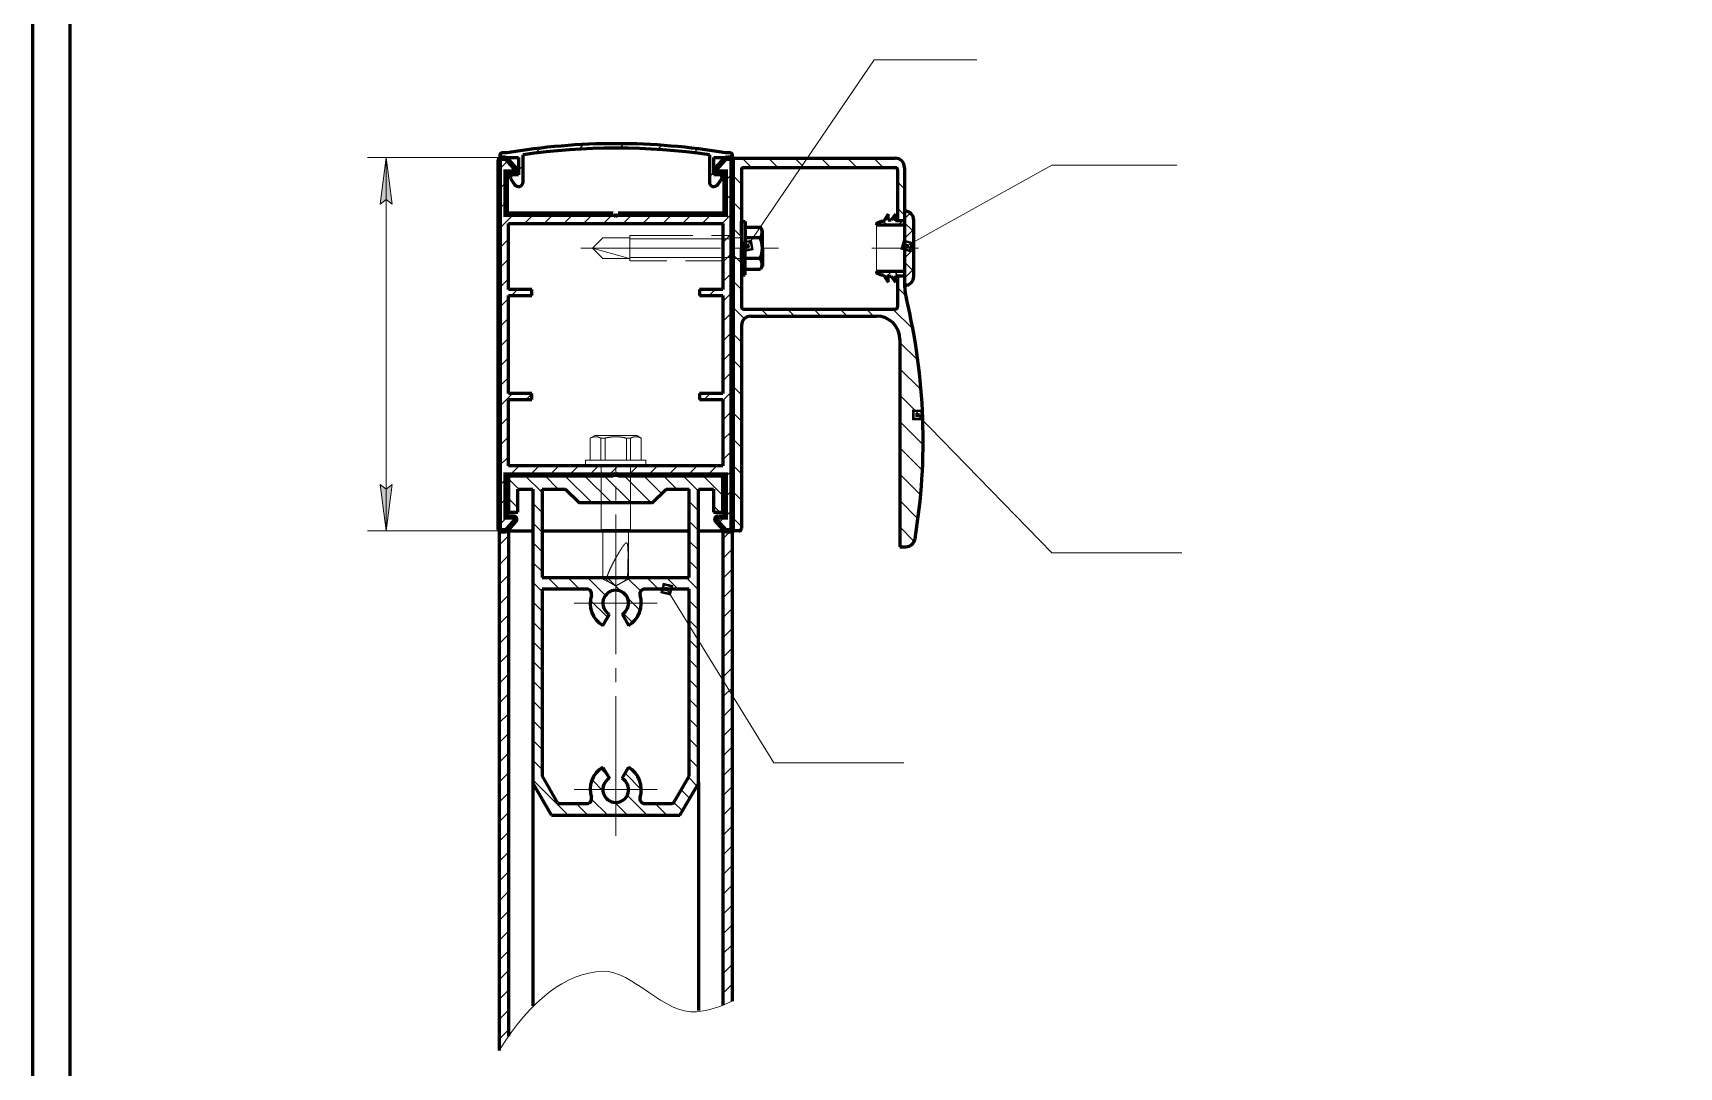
# Model space of a CAD drawing. Header units: millimetres. Extents: x 0 to 841, y 0 to 594.
# Drawn here: x 664.3 to 841, y 372.6 to 483.6 of the extents above; entities that cross this region are included whole.
import ezdxf

# ---------------------------------------------------------------- set-up
doc = ezdxf.new("R2010")
doc.units = ezdxf.units.MM
for name, pattern in [('K5LT32768', [0]), ('K5LT32769', [0]), ('K5LT_AXLED', [19.5, 15, -1.5, 1.5, -1.5]), ('K5LT_BASIC', [0]), ('K5LT_DASHED', [6, 4, -2]), ('K5LT_THIN', [0]), ('K5LT_THIN_INCLUDED_TO_HATCHING', [0])]:
    doc.linetypes.add(name, pattern=pattern)
doc.layers.add('Системный слой', color=7, linetype='Continuous')

# ---------------------------------------------------------------- blocks, each defined once
blk = doc.blocks.new('U78')
at = {"layer": 'Системный слой', "color": 30, "linetype": 'K5LT_AXLED', "lineweight": 18, "true_color": 0xff8000}
for q in [(726.86, 426.85), (722.41, 422.4), (731.31, 422.4), (726.86, 417.95)]:
    blk.add_line((726.86, 422.4), q, dxfattribs=at)
blk = doc.blocks.new('U79')
at = {"layer": 'Системный слой', "color": 30, "linetype": 'K5LT_AXLED', "lineweight": 18, "true_color": 0xff8000}
for q in [(726.86, 406.85), (722.41, 402.4), (731.31, 402.4), (726.86, 397.95)]:
    blk.add_line((726.86, 402.4), q, dxfattribs=at)
blk = doc.blocks.new('U80')
at = {"layer": 'Системный слой', "color": 7, "linetype": 'K5LT32768', "lineweight": 18}
for p, q in [((755.08, 462.99), (755.46, 463.37)), ((755.99, 462.99), (755.61, 463.37)), ((755.89, 463.8), (756.11, 464.02)), ((757.21, 462.99), (757.66, 463.44)), ((758.86, 462.24), (757.66, 463.44)), ((757.86, 463.65), (758.49, 464.27)), ((757.86, 461.53), (758.86, 462.53)), ((758.86, 460.12), (757.86, 461.12)), ((757.86, 459.41), (758.86, 460.41)), ((755.79, 457.34), (756.45, 457.99)), ((757.2, 457.54), (756.75, 457.99)), ((758.86, 458), (757.86, 459)), ((757.86, 457.29), (758.86, 458.29)), ((758.19, 456.55), (757.86, 456.88))]:
    blk.add_line(p, q, dxfattribs=at)
blk = doc.blocks.new('U95')
at = {"layer": 'Системный слой', "color": 30, "linetype": 'K5LT_AXLED', "lineweight": 18, "true_color": 0xff8000}
for p, q in [((724.11, 440.11), (724.61, 440.4)), ((724.11, 437.75), (724.11, 440.11)), ((724.12, 440.11), (724.11, 440.11)), ((724.12, 437.75), (724.12, 440.11)), ((725.72, 440.11), (725.27, 440.11)), ((725.27, 437.75), (725.27, 440.11)), ((725.72, 437.75), (725.72, 440.11)), ((728.45, 440.11), (728.01, 440.11)), ((728.01, 437.75), (728.01, 440.11)), ((728.45, 437.75), (728.45, 440.11)), ((729.61, 440.11), (729.11, 440.4)), ((729.6, 437.75), (729.6, 440.11)), ((729.61, 440.11), (729.6, 440.11)), ((729.61, 437.75), (729.61, 440.11)), ((725.29, 437.15), (725.29, 430.3)), ((728.44, 437.15), (728.44, 430.3)), ((730.11, 437.15), (730.11, 437.75)), ((725.29, 430.3), (725.49, 430.1)), ((725.29, 430.3), (728.44, 430.3)), ((725.49, 430.1), (725.49, 424.98)), ((728.24, 430.1), (725.49, 430.1)), ((728.44, 430.3), (728.24, 430.1)), ((728.24, 430.1), (728.24, 424.98)), ((725.49, 424.98), (726.86, 424.25)), ((725.49, 424.98), (725.84, 424.98)), ((728.24, 424.98), (726.86, 424.25)), ((728.12, 424.98), (728.24, 424.98))]:
    blk.add_line(p, q, dxfattribs=at)
for points, knots in [([(725.27, 440.11), (725.21, 440.14), (725.11, 440.18), (724.99, 440.22), (724.89, 440.24), (724.79, 440.25), (724.7, 440.26), (724.6, 440.25), (724.51, 440.24), (724.41, 440.22), (724.28, 440.18), (724.19, 440.14), (724.12, 440.11)], [0, 0, 0, 0, 2.165084, 3.247765, 4.330633, 5.413593, 6.496834, 7.58026, 8.663966, 9.747765, 10.83175, 13, 13, 13, 13]), ([(726.86, 440.26), (726.77, 440.26), (726.62, 440.25), (726.41, 440.23), (726.22, 440.21), (725.98, 440.17), (725.81, 440.13), (725.72, 440.11)], [0, 0, 0, 0, 2, 3, 4.333333, 6, 8, 8, 8, 8]), ([(728.01, 440.11), (727.91, 440.13), (727.74, 440.17), (727.5, 440.21), (727.31, 440.23), (727.1, 440.25), (726.96, 440.26), (726.86, 440.26)], [0, 0, 0, 0, 2, 3.666667, 5, 6, 8, 8, 8, 8]), ([(729.6, 440.11), (729.54, 440.14), (729.44, 440.18), (729.32, 440.22), (729.22, 440.24), (729.12, 440.25), (729.03, 440.26), (728.93, 440.25), (728.84, 440.24), (728.74, 440.22), (728.61, 440.18), (728.52, 440.14), (728.45, 440.11)], [0, 0, 0, 0, 2.165084, 3.247765, 4.330633, 5.413593, 6.496834, 7.58026, 8.663966, 9.747765, 10.83175, 13, 13, 13, 13]), ([(725.84, 424.98), (725.9, 425.17), (726.02, 425.51), (726.23, 426.01), (726.46, 426.48), (726.7, 426.95), (726.93, 427.35), (727.11, 427.66), (727.23, 427.86), (727.33, 428.02), (727.41, 428.15), (727.48, 428.26), (727.55, 428.37), (727.61, 428.46), (727.67, 428.54), (727.72, 428.61), (727.76, 428.66), (727.8, 428.71), (727.84, 428.76), (727.88, 428.8), (727.91, 428.83), (727.94, 428.85), (727.96, 428.86), (727.98, 428.87), (728, 428.88), (728.02, 428.88), (728.04, 428.88), (728.05, 428.87), (728.07, 428.85), (728.09, 428.83), (728.1, 428.79), (728.11, 428.75), (728.12, 428.7), (728.13, 428.65), (728.14, 428.58), (728.15, 428.51), (728.16, 428.41), (728.17, 428.3), (728.17, 428.17), (728.18, 428.01), (728.18, 427.84), (728.18, 427.65), (728.18, 427.47), (728.18, 427.29), (728.18, 427.1), (728.17, 426.87), (728.17, 426.61), (728.16, 426.21), (728.15, 425.67), (728.13, 425.22), (728.12, 424.98)], [0, 0, 0, 0, 3.695674, 6.493974, 9.736498, 13.007954, 15.764358, 17.743186, 19.110548, 20.060766, 20.959179, 21.769647, 22.543978, 23.218085, 23.828109, 24.346105, 24.836155, 25.252922, 25.624352, 26.024358, 26.379929, 26.691066, 26.874208, 27.047701, 27.238697, 27.448683, 27.667991, 27.867967, 28.079474, 28.320733, 28.601801, 28.89542, 29.204128, 29.546194, 29.941906, 30.417557, 30.96798, 31.628115, 32.389595, 33.304905, 34.368495, 35.451313, 36.479219, 37.489156, 38.581158, 39.912937, 41.402425, 43.125267, 46.873525, 51, 51, 51, 51]), ([(726.86, 424.25), (726.8, 424.28), (726.71, 424.33), (726.58, 424.41), (726.47, 424.47), (726.34, 424.55), (726.21, 424.64), (726.1, 424.72), (726.01, 424.8), (725.92, 424.88), (725.87, 424.94), (725.84, 424.98)], [0, 0, 0, 0, 1.504176, 2.392626, 3.46464, 4.710724, 6.206453, 7.620947, 8.883179, 9.895758, 12, 12, 12, 12]), ([(728.12, 424.98), (728.03, 424.93), (727.85, 424.81), (727.59, 424.66), (727.37, 424.53), (727.15, 424.4), (726.98, 424.31), (726.86, 424.25)], [0, 0, 0, 0, 1.82277, 3.891909, 4.975416, 6.027865, 8, 8, 8, 8])]:
    blk.add_open_spline(points, degree=3, knots=knots, dxfattribs=at)
blk.add_open_spline([(729.11, 440.4), (726.86, 440.4), (724.61, 440.4)], degree=1, dxfattribs=at)
blk = doc.blocks.new('U96')
at = {"layer": 'Системный слой', "color": 5, "linetype": 'K5LT_BASIC', "lineweight": 60, "true_color": 0x0000ff}
for p, q in [((739.61, 470.15), (756.86, 470.15)), ((739.36, 469.9), (739.36, 430.4)), ((740.36, 468.9), (740.36, 454.2)), ((740.61, 469.15), (756.86, 469.15)), ((757.11, 468.9), (757.11, 463.44)), ((757.86, 469.15), (757.86, 456.84)), ((757.11, 457.54), (757.11, 454.2)), ((740.61, 453.95), (756.86, 453.95)), ((741.36, 453.2), (754.86, 453.2)), ((740.36, 452.2), (740.36, 430.4)), ((757.36, 450.7), (757.36, 428.45)), ((740.11, 430.15), (739.61, 430.15)), ((757.36, 428.45), (758, 428.45))]:
    blk.add_line(p, q, dxfattribs=at)
for centre, radius, start, end in [((739.61, 469.9), 0.25, 90, 180), ((756.86, 469.15), 1, 0, 90), ((740.61, 468.9), 0.25, 90, 180), ((756.86, 468.9), 0.25, 0, 90), ((765.36, 456.84), 7.5, 180, 193.4748), ((740.61, 454.2), 0.25, 180, 270), ((756.86, 454.2), 0.25, 270, 0), ((694.7, 439.91), 65.16, 350.6199, 13.4748), ((741.36, 452.2), 1, 90, 180), ((754.86, 450.7), 2.5, 0, 90), ((739.61, 430.4), 0.25, 180, 270), ((740.11, 430.4), 0.25, 270, 0), ((758, 429.45), 1, 270, 350.6199)]:
    blk.add_arc(centre, radius, start, end, dxfattribs=at)

msp = doc.modelspace()

# ---------------------------------------------------------------- hatches: boundary and pattern name
at = {"layer": 'Системный слой'}
for points in [[(702.87, 465.21), (702.22, 470.21), (701.56, 465.21), (702.22, 465.71)], [(702.22, 430.15), (702.87, 435.15), (702.22, 434.65), (701.56, 435.15)]]:
    msp.add_hatch(color=7, dxfattribs=at).paths.add_polyline_path(points)
h = msp.add_hatch(dxfattribs=at)
h.set_pattern_fill('Металл', angle=-45, style=0, pattern_type=0)
h.set_pattern_definition([(-45, (0, 0), (1.4142136, 1.4142136), [])])
h.paths.add_polyline_path([(754.86, 453.2), (756.21, 452.81), (757.13, 451.75), (757.36, 450.7), (757.36, 428.45), (758, 428.45), (758.71, 428.74), (758.99, 429.29), (759.77, 436.46), (759.75, 443.68), (758.94, 450.85), (758.07, 455.09), (757.86, 456.84), (757.86, 456.49), (757.86, 457.54), (757.11, 457.54), (757.11, 454.2), (757.04, 454.02), (756.86, 453.95), (740.61, 453.95), (740.44, 454.02), (740.36, 454.2), (740.36, 468.9), (740.44, 469.08), (740.61, 469.15), (756.86, 469.15), (757.04, 469.08), (757.11, 468.9), (757.11, 463.44), (757.86, 463.44), (757.86, 469.15), (757.57, 469.86), (756.86, 470.15), (739.61, 470.15), (739.44, 470.08), (739.36, 469.9), (739.36, 430.4), (739.44, 430.22), (739.61, 430.15), (740.11, 430.15), (740.29, 430.22), (740.36, 430.4), (740.36, 452.2), (740.66, 452.91), (741.36, 453.2)])
h = msp.add_hatch(color=7, dxfattribs=at)
h.paths.add_polyline_path([(741.63, 460.32), (741.43, 461.36), (740.39, 461.17), (740.59, 460.12)])
h.paths.add_polyline_path([(741.43, 460.46), (741.29, 461.16), (740.6, 461.03), (740.73, 460.33)])
h.paths.add_polyline_path([(741.22, 460.6), (741.15, 460.95), (740.81, 460.88), (740.87, 460.54)])
h = msp.add_hatch(color=7, dxfattribs=at)
h.paths.add_polyline_path([(758.48, 460.09), (758.77, 461.11), (757.75, 461.4), (757.46, 460.38)])
h.paths.add_polyline_path([(758.55, 460.99), (758.36, 460.31), (757.68, 460.5), (757.87, 461.18)])
h.paths.add_polyline_path([(758.33, 460.87), (758.23, 460.53), (757.89, 460.62), (757.99, 460.96)])
h = msp.add_hatch(color=7, dxfattribs=at)
h.paths.add_polyline_path([(759.77, 442.06), (759.78, 443.12), (758.72, 443.14), (758.7, 442.08)])
h.paths.add_polyline_path([(759.59, 442.24), (759.6, 442.95), (758.89, 442.96), (758.88, 442.25)])
h.paths.add_polyline_path([(759.42, 442.42), (759.42, 442.77), (759.07, 442.78), (759.06, 442.42)])
h = msp.add_hatch(color=7, dxfattribs=at)
h.paths.add_polyline_path([(732.75, 423.26), (733, 424.29), (731.97, 424.54), (731.72, 423.51)])
h.paths.add_polyline_path([(732.62, 423.47), (732.78, 424.16), (732.1, 424.33), (731.93, 423.64)])
h.paths.add_polyline_path([(732.57, 424.03), (732.23, 424.11), (732.15, 423.77), (732.49, 423.69)])

# ---------------------------------------------------------------- linework, layer by layer
at = {"layer": 'Системный слой', "color": 5, "linetype": 'K5LT_BASIC', "lineweight": 60, "true_color": 0x0000ff}
for p, q in [((664.3, 325.81), (664.3, 509)), ((668.3, 325.53), (668.3, 506.24)), ((715.16, 470.71), (714.66, 470.71)), ((714.66, 470.21), (715.16, 470.21)), ((715.16, 470.21), (716.41, 470.21)), ((716.41, 470.21), (716.41, 468.36)), ((716.91, 467.61), (716.91, 470.51)), ((736.91, 470.51), (736.91, 467.61)), ((737.41, 468.36), (737.41, 470.21)), ((737.41, 470.21), (738.66, 470.21)), ((739.16, 470.71), (738.66, 470.71)), ((738.66, 470.21), (739.16, 470.21)), ((716.41, 468.36), (715.79, 468.36)), ((738.04, 468.36), (737.41, 468.36)), ((715.58, 467.98), (715.99, 467.34)), ((738.25, 467.98), (737.83, 467.34)), ((737.83, 467.34), (738.25, 467.98)), ((715.36, 456.05), (715.36, 463.15)), ((715.36, 463.15), (738.36, 463.15)), ((726.61, 464.15), (726.86, 463.9)), ((726.86, 463.9), (727.11, 464.15)), ((738.36, 463.15), (738.36, 459.12)), ((740.36, 461.87), (740.36, 463.37)), ((740.36, 463.37), (740.76, 463.37)), ((740.76, 463.37), (740.76, 460.49)), ((754.86, 463.09), (754.86, 462.99)), ((754.86, 462.99), (757.86, 462.99)), ((755.36, 463.37), (754.89, 463.13)), ((755.61, 463.37), (755.36, 463.37)), ((756.11, 464.14), (755.61, 463.37)), ((756.11, 463.49), (756.11, 464.14)), ((756.41, 463.49), (756.11, 463.49)), ((756.91, 464.14), (756.41, 463.49)), ((756.91, 463.44), (756.91, 464.14)), ((757.86, 463.44), (756.91, 463.44)), ((757.86, 464.49), (757.86, 463.44)), ((757.86, 462.99), (757.86, 457.99)), ((758.86, 457.49), (758.86, 463.49)), ((740.36, 461.87), (740.36, 460.49)), ((740.76, 462.74), (742.41, 462.74)), ((742.38, 461.62), (740.76, 461.62)), ((742.61, 462.39), (742.41, 462.74)), ((742.61, 460.49), (742.61, 462.39)), ((740.36, 459.12), (740.36, 460.49)), ((740.76, 457.62), (740.76, 460.49)), ((742.61, 460.49), (742.61, 458.59)), ((738.36, 459.12), (738.36, 456.05)), ((740.36, 459.12), (740.36, 457.62)), ((742.38, 459.37), (740.76, 459.37)), ((740.76, 458.24), (742.41, 458.24)), ((742.61, 458.59), (742.41, 458.24)), ((757.86, 457.99), (754.86, 457.99)), ((754.86, 457.99), (754.86, 457.9)), ((754.89, 457.85), (755.36, 457.62)), ((717.86, 456.05), (715.36, 456.05)), ((717.86, 455.4), (717.86, 456.05)), ((738.36, 456.05), (735.86, 456.05)), ((735.86, 456.05), (735.86, 455.4)), ((740.36, 457.62), (740.76, 457.62)), ((755.36, 457.62), (755.61, 457.62)), ((755.61, 457.62), (756.11, 456.84)), ((756.11, 457.49), (756.41, 457.49)), ((756.11, 456.84), (756.11, 457.49)), ((756.41, 457.49), (756.91, 456.84)), ((756.91, 457.54), (757.86, 457.54)), ((756.91, 456.84), (756.91, 457.54)), ((757.86, 457.54), (757.86, 456.49)), ((715.36, 444.9), (715.36, 455.4)), ((715.36, 455.4), (717.86, 455.4)), ((735.86, 455.4), (738.36, 455.4)), ((738.36, 455.4), (738.36, 444.9)), ((717.86, 444.9), (715.36, 444.9)), ((715.36, 437.15), (715.36, 444.25)), ((715.36, 444.25), (717.86, 444.25)), ((717.86, 444.25), (717.86, 444.9)), ((738.36, 444.9), (735.86, 444.9)), ((735.86, 444.9), (735.86, 444.25)), ((735.86, 444.25), (738.36, 444.25)), ((738.36, 444.25), (738.36, 437.15)), ((738.36, 437.15), (715.36, 437.15)), ((715.61, 436.15), (715.36, 435.9)), ((715.36, 435.9), (715.36, 432.15)), ((715.61, 436.15), (738.11, 436.15)), ((726.61, 436.15), (726.86, 436.4)), ((726.86, 436.4), (727.11, 436.15)), ((738.36, 435.9), (738.11, 436.15)), ((738.36, 432.15), (738.36, 435.9)), ((716.36, 434.65), (717.96, 434.65)), ((716.36, 432.15), (716.36, 434.65)), ((717.96, 434.65), (717.96, 403.18)), ((718.96, 434.65), (718.96, 425.15)), ((718.96, 434.65), (721.46, 434.65)), ((721.46, 434.65), (722.96, 433.15)), ((730.76, 433.15), (722.96, 433.15)), ((730.76, 433.15), (732.26, 434.65)), ((732.26, 434.65), (734.76, 434.65)), ((734.76, 425.15), (734.76, 434.65)), ((735.76, 403.18), (735.76, 434.65)), ((735.76, 434.65), (737.36, 434.65)), ((737.36, 434.65), (737.36, 432.15)), ((715.36, 432.15), (716.36, 432.15)), ((737.36, 432.15), (738.36, 432.15)), ((714.36, 430.4), (714.36, 374.4)), ((714.86, 430.15), (717.96, 430.15)), ((715.36, 430.15), (715.36, 375.92)), ((718.96, 430.15), (734.76, 430.15)), ((735.76, 430.15), (738.86, 430.15)), ((738.36, 430.15), (738.36, 379.26)), ((739.36, 430.4), (739.36, 379.69)), ((718.96, 425.15), (734.76, 425.15)), ((723.77, 423.9), (718.96, 423.9)), ((718.96, 423.9), (718.96, 403.95)), ((734.76, 423.9), (729.95, 423.9)), ((734.76, 403.95), (734.76, 423.9)), ((725.49, 420.02), (726.18, 421.21)), ((727.55, 421.21), (728.24, 420.02)), ((725.49, 404.78), (726.18, 403.59)), ((727.55, 403.59), (728.24, 404.78)), ((717.96, 403.18), (717.96, 379.18)), ((719.96, 399.65), (718, 403.06)), ((720.61, 401.02), (719, 403.82)), ((733.11, 401.02), (734.73, 403.82)), ((733.76, 399.65), (735.73, 403.06)), ((735.76, 403.18), (735.76, 378.68)), ((719.96, 399.65), (733.76, 399.65)), ((720.83, 400.9), (723.77, 400.9)), ((729.95, 400.9), (732.9, 400.9))]:
    msp.add_line(p, q, dxfattribs=at)
at = {"layer": 'Системный слой', "color": 7, "linetype": 'K5LT_THIN', "lineweight": 18}
for p, q in [((754.61, 480.71), (741.01, 460.74)), ((754.61, 480.71), (765.61, 480.71)), ((714.66, 470.21), (700.22, 470.21)), ((701.56, 465.21), (702.22, 470.21)), ((702.22, 470.21), (702.87, 465.21)), ((702.22, 470.21), (702.22, 430.15)), ((773.68, 469.4), (758.11, 460.74)), ((773.68, 469.4), (787.08, 469.4)), ((702.22, 465.71), (701.56, 465.21)), ((702.87, 465.21), (702.22, 465.71)), ((728.36, 461.62), (728.36, 459.37)), ((728.36, 461.49), (736.81, 461.49)), ((736.81, 461.49), (739.61, 461.49)), ((739.61, 461.62), (739.61, 460.49)), ((741.43, 461.36), (740.39, 461.17)), ((741.29, 461.16), (741.43, 461.36)), ((741.63, 460.32), (741.43, 461.36)), ((757.75, 461.4), (757.46, 460.38)), ((757.87, 461.18), (757.68, 460.5)), ((758.77, 461.11), (757.75, 461.4)), ((758.55, 460.99), (757.87, 461.18)), ((728.36, 459.49), (739.61, 459.49)), ((739.61, 459.37), (739.61, 460.49)), ((740.39, 461.17), (740.59, 460.12)), ((740.59, 460.12), (741.63, 460.32)), ((741.29, 461.16), (740.6, 461.03)), ((740.6, 461.03), (740.73, 460.33)), ((740.73, 460.33), (741.43, 460.46)), ((741.15, 460.95), (740.81, 460.88)), ((740.81, 460.88), (740.87, 460.54)), ((740.87, 460.54), (741.22, 460.6)), ((741.15, 460.95), (741.29, 461.16)), ((741.22, 460.6), (741.15, 460.95)), ((741.43, 460.46), (741.29, 461.16)), ((757.46, 460.38), (758.48, 460.09)), ((757.68, 460.5), (758.36, 460.31)), ((757.99, 460.96), (757.89, 460.62)), ((757.89, 460.62), (758.23, 460.53)), ((758.33, 460.87), (757.99, 460.96)), ((758.23, 460.53), (758.33, 460.87)), ((758.33, 460.87), (758.55, 460.99)), ((758.36, 460.31), (758.55, 460.99)), ((758.48, 460.09), (758.77, 461.11)), ((758.55, 460.99), (758.77, 461.11)), ((758.72, 443.14), (758.7, 442.08)), ((758.7, 442.08), (759.77, 442.06)), ((759.78, 443.12), (758.72, 443.14)), ((758.89, 442.96), (758.88, 442.25)), ((758.88, 442.25), (759.59, 442.24)), ((759.6, 442.95), (758.89, 442.96)), ((759.07, 442.78), (759.06, 442.42)), ((759.06, 442.42), (759.42, 442.42)), ((759.42, 442.77), (759.07, 442.78)), ((773.68, 427.79), (759.24, 442.6)), ((759.42, 442.42), (759.42, 442.77)), ((759.42, 442.42), (759.59, 442.24)), ((759.59, 442.24), (759.6, 442.95)), ((759.59, 442.24), (759.77, 442.06)), ((759.77, 442.06), (759.78, 443.12)), ((702.22, 430.15), (701.56, 435.15)), ((701.56, 435.15), (702.22, 434.65)), ((702.22, 434.65), (702.87, 435.15)), ((702.87, 435.15), (702.22, 430.15)), ((714.61, 430.15), (700.22, 430.15)), ((773.68, 427.79), (787.64, 427.79)), ((731.97, 424.54), (731.72, 423.51)), ((732.1, 424.33), (731.93, 423.64)), ((733, 424.29), (731.97, 424.54)), ((732.78, 424.16), (732.1, 424.33)), ((732.23, 424.11), (732.15, 423.77)), ((732.57, 424.03), (732.23, 424.11)), ((732.62, 423.47), (732.78, 424.16)), ((732.75, 423.26), (733, 424.29)), ((731.72, 423.51), (732.75, 423.26)), ((731.93, 423.64), (732.62, 423.47)), ((732.15, 423.77), (732.49, 423.69)), ((743.83, 405.26), (732.36, 423.9)), ((732.49, 423.69), (732.57, 424.03)), ((732.49, 423.69), (732.62, 423.47)), ((732.62, 423.47), (732.75, 423.26)), ((743.83, 405.26), (757.78, 405.26))]:
    msp.add_line(p, q, dxfattribs=at)
at = {"layer": 'Системный слой', "color": 7, "linetype": 'K5LT32768', "lineweight": 18}
for p, q in [((718.23, 470.69), (718.78, 471.23)), ((722.91, 471.12), (723.41, 471.62)), ((727.26, 471.24), (727.74, 471.71)), ((731.36, 471.09), (731.81, 471.54)), ((735.25, 470.73), (735.67, 471.16)), ((737.62, 468.86), (738.91, 470.15)), ((738.97, 470.21), (739.36, 470.61)), ((714.36, 468.94), (715.32, 469.89)), ((715.56, 468.01), (715.9, 468.36)), ((716.41, 468.87), (716.91, 469.37)), ((736.91, 468.15), (737.41, 468.65)), ((738.61, 467.73), (739.36, 468.48)), ((714.36, 466.82), (715.11, 467.57)), ((714.36, 464.7), (715.11, 465.45)), ((738.61, 465.61), (739.36, 466.36)), ((714.36, 462.58), (715.94, 464.15)), ((717.06, 463.15), (718.06, 464.15)), ((719.18, 463.15), (720.18, 464.15)), ((721.3, 463.15), (722.3, 464.15)), ((723.42, 463.15), (724.42, 464.15)), ((725.54, 463.15), (726.54, 464.15)), ((727.66, 463.15), (728.66, 464.15)), ((729.78, 463.15), (730.78, 464.15)), ((731.91, 463.15), (732.91, 464.15)), ((734.03, 463.15), (735.03, 464.15)), ((736.15, 463.15), (737.15, 464.15)), ((738.27, 463.15), (739.36, 464.24)), ((714.36, 460.46), (715.36, 461.46)), ((738.36, 461.12), (739.36, 462.12)), ((738.36, 459), (739.36, 460)), ((714.36, 458.33), (715.36, 459.33)), ((738.36, 456.88), (739.36, 457.88)), ((714.36, 456.21), (715.36, 457.21)), ((715.67, 455.4), (716.32, 456.05)), ((736.88, 455.4), (737.53, 456.05)), ((714.36, 454.09), (715.36, 455.09)), ((717.79, 455.4), (717.86, 455.47)), ((738.36, 454.76), (739.36, 455.76)), ((714.36, 451.97), (715.36, 452.97)), ((738.36, 452.64), (739.36, 453.64)), ((714.36, 449.85), (715.36, 450.85)), ((738.36, 450.51), (739.36, 451.51)), ((738.36, 448.39), (739.36, 449.39)), ((714.36, 447.73), (715.36, 448.73)), ((738.36, 446.27), (739.36, 447.27)), ((714.36, 445.61), (715.36, 446.61)), ((714.36, 443.48), (715.78, 444.9)), ((717.25, 444.25), (717.86, 444.86)), ((736.34, 444.25), (736.99, 444.9)), ((738.36, 444.15), (739.36, 445.15)), ((714.36, 441.36), (715.36, 442.36)), ((738.36, 442.03), (739.36, 443.03)), ((714.36, 439.24), (715.36, 440.24)), ((738.36, 439.91), (739.36, 440.91)), ((738.36, 437.79), (739.36, 438.79)), ((714.36, 437.12), (715.36, 438.12)), ((715.51, 436.15), (716.51, 437.15)), ((717.63, 436.15), (718.63, 437.15)), ((719.76, 436.15), (720.76, 437.15)), ((721.88, 436.15), (722.88, 437.15)), ((724, 436.15), (725, 437.15)), ((726.12, 436.15), (727.12, 437.15)), ((728.24, 436.15), (729.24, 437.15)), ((730.36, 436.15), (731.36, 437.15)), ((732.48, 436.15), (733.48, 437.15)), ((734.6, 436.15), (735.6, 437.15)), ((736.73, 436.15), (737.73, 437.15)), ((738.61, 435.92), (739.36, 436.67)), ((714.36, 435), (715.11, 435.75)), ((715.36, 435.74), (716.45, 434.65)), ((717.07, 436.15), (718.96, 434.26)), ((719.2, 436.15), (720.7, 434.65)), ((721.32, 436.15), (724.32, 433.15)), ((723.44, 436.15), (726.44, 433.15)), ((725.56, 436.15), (728.56, 433.15)), ((727.68, 436.15), (730.68, 433.15)), ((729.8, 436.15), (731.78, 434.17)), ((731.92, 436.15), (733.42, 434.65)), ((734.04, 436.15), (735.76, 434.43)), ((736.17, 436.15), (738.36, 433.95)), ((714.36, 432.88), (715.11, 433.63)), ((715.36, 433.62), (716.36, 432.62)), ((717.96, 433.14), (718.96, 432.14)), ((734.76, 433.31), (735.76, 432.31)), ((738.61, 433.79), (739.36, 434.54)), ((714.36, 430.76), (715.26, 431.65)), ((734.76, 431.19), (735.76, 430.19)), ((737.36, 432.83), (738.04, 432.15)), ((737.91, 430.97), (738.59, 431.65)), ((738.61, 431.67), (739.36, 432.42)), ((714.36, 428.64), (715.36, 429.64)), ((717.96, 431.02), (718.96, 430.02)), ((738.36, 429.3), (739.26, 430.2)), ((739.26, 430.2), (739.32, 430.25)), ((739.32, 430.25), (739.36, 430.3)), ((717.96, 428.9), (718.96, 427.9)), ((734.76, 429.07), (735.76, 428.07)), ((738.36, 427.18), (739.36, 428.18)), ((714.36, 426.51), (715.36, 427.51)), ((717.96, 426.78), (718.96, 425.78)), ((734.76, 426.95), (735.76, 425.95)), ((738.36, 425.06), (739.36, 426.06)), ((714.36, 424.39), (715.36, 425.39)), ((717.96, 424.65), (718.96, 423.65)), ((719.59, 425.15), (720.84, 423.9)), ((721.71, 425.15), (722.96, 423.9)), ((723.83, 425.15), (725.76, 423.22)), ((725.95, 425.15), (727.47, 423.63)), ((728.07, 425.15), (729.54, 423.68)), ((730.2, 425.15), (731.45, 423.9)), ((732.32, 425.15), (733.57, 423.9)), ((734.44, 425.15), (735.76, 423.83)), ((714.36, 422.27), (715.36, 423.27)), ((717.96, 422.53), (718.96, 421.53)), ((724.13, 422.73), (725.98, 420.88)), ((728.1, 423.01), (729.5, 421.61)), ((734.76, 422.7), (735.76, 421.7)), ((738.36, 422.94), (739.36, 423.94)), ((714.36, 420.15), (715.36, 421.15)), ((727.68, 421.3), (728.66, 420.32)), ((734.76, 420.58), (735.76, 419.58)), ((738.36, 420.82), (739.36, 421.82)), ((714.36, 418.03), (715.36, 419.03)), ((717.96, 420.41), (718.96, 419.41)), ((738.36, 418.69), (739.36, 419.69)), ((717.96, 418.29), (718.96, 417.29)), ((734.76, 418.46), (735.76, 417.46)), ((738.36, 416.57), (739.36, 417.57)), ((714.36, 415.91), (715.36, 416.91)), ((717.96, 416.17), (718.96, 415.17)), ((734.76, 416.34), (735.76, 415.34)), ((738.36, 414.45), (739.36, 415.45)), ((714.36, 413.79), (715.36, 414.79)), ((717.96, 414.05), (718.96, 413.05)), ((734.76, 414.22), (735.76, 413.22)), ((714.36, 411.67), (715.36, 412.67)), ((717.96, 411.93), (718.96, 410.93)), ((734.76, 412.1), (735.76, 411.1)), ((738.36, 412.33), (739.36, 413.33)), ((714.36, 409.54), (715.36, 410.54)), ((734.76, 409.98), (735.76, 408.98)), ((738.36, 410.21), (739.36, 411.21)), ((714.36, 407.42), (715.36, 408.42)), ((717.96, 409.81), (718.96, 408.81)), ((738.36, 408.09), (739.36, 409.09)), ((717.96, 407.68), (718.96, 406.68)), ((734.76, 407.85), (735.76, 406.85)), ((738.36, 405.97), (739.36, 406.97)), ((714.36, 405.3), (715.36, 406.3)), ((717.96, 405.56), (718.96, 404.56)), ((734.76, 405.73), (735.76, 404.73)), ((738.36, 403.85), (739.36, 404.85)), ((714.36, 403.18), (715.36, 404.18)), ((717.96, 403.44), (721.75, 399.65)), ((724.32, 403.45), (725.49, 402.27)), ((725.26, 404.63), (726.01, 403.88)), ((727.87, 404.14), (729.61, 402.4)), ((734.66, 403.71), (735.58, 402.8)), ((714.36, 401.06), (715.36, 402.06)), ((724.27, 401.38), (726, 399.65)), ((728.1, 401.79), (730.24, 399.65)), ((733.89, 402.37), (734.8, 401.45)), ((738.36, 401.72), (739.36, 402.72)), ((714.36, 398.94), (715.36, 399.94)), ((722.63, 400.9), (723.88, 399.65)), ((726.74, 401.03), (728.12, 399.65)), ((731.11, 400.9), (732.36, 399.65)), ((733.11, 401.02), (734.03, 400.11)), ((738.36, 399.6), (739.36, 400.6)), ((714.36, 396.82), (715.36, 397.82)), ((738.36, 397.48), (739.36, 398.48)), ((738.36, 395.36), (739.36, 396.36)), ((714.36, 394.69), (715.36, 395.69)), ((738.36, 393.24), (739.36, 394.24)), ((714.36, 392.57), (715.36, 393.57)), ((714.36, 390.45), (715.36, 391.45)), ((738.36, 391.12), (739.36, 392.12)), ((714.36, 388.33), (715.36, 389.33)), ((738.36, 389), (739.36, 390)), ((714.36, 386.21), (715.36, 387.21)), ((738.36, 386.87), (739.36, 387.87)), ((738.36, 384.75), (739.36, 385.75)), ((714.36, 384.09), (715.36, 385.09)), ((738.36, 382.63), (739.36, 383.63)), ((714.36, 381.97), (715.36, 382.97)), ((714.36, 379.85), (715.36, 380.85)), ((738.36, 380.51), (739.36, 381.51)), ((714.36, 377.72), (715.36, 378.72)), ((714.36, 375.6), (715.36, 376.6))]:
    msp.add_line(p, q, dxfattribs=at)
at = {"layer": 'Системный слой', "color": 7, "linetype": 'K5LT32769', "lineweight": 18}
msp.add_line((754.86, 462.99), (754.86, 457.99), dxfattribs=at)
at = {"layer": 'Системный слой', "color": 7, "linetype": 'K5LT_DASHED', "lineweight": 18}
for p, q in [((724.36, 460.49), (725.49, 461.62)), ((725.49, 461.62), (728.36, 461.62)), ((728.36, 461.62), (728.36, 461.87)), ((728.36, 461.87), (731.13, 461.87)), ((731.13, 461.87), (739.61, 461.87)), ((739.61, 461.87), (739.61, 461.62)), ((739.61, 461.62), (740.11, 461.62)), ((724.36, 460.49), (728.36, 459.37)), ((724.36, 460.49), (725.49, 459.37)), ((725.49, 459.37), (728.36, 459.37)), ((728.36, 459.37), (728.36, 459.12)), ((728.36, 459.12), (739.61, 459.12)), ((739.61, 459.37), (740.11, 459.37)), ((739.61, 459.12), (739.61, 459.37))]:
    msp.add_line(p, q, dxfattribs=at)
at = {"layer": 'Системный слой', "color": 30, "linetype": 'K5LT_AXLED', "lineweight": 18, "true_color": 0xff8000}
for p, q in [((723.11, 460.49), (744.33, 460.49)), ((754.36, 460.49), (759.36, 460.49)), ((723.61, 437.15), (723.61, 437.75)), ((726.86, 397.42), (726.86, 437.26))]:
    msp.add_line(p, q, dxfattribs=at)
at = {"layer": 'Системный слой', "color": 5, "linetype": 'K5LT_BASIC', "true_color": 0x0000ff, "const_width": 0.6}
for points in [[(726.61, 436.15), (715.11, 436.15), (715.11, 431.65), (715.86, 431.65, -0.646887), (716.05, 431.23), (715.24, 430.32, -0.214413), (714.86, 430.15), (714.61, 430.15, -0.414214), (714.36, 430.4), (714.36, 469.9, -0.414214), (714.61, 470.15), (714.86, 470.15, -0.214413), (715.24, 469.98), (716.05, 469.07, -0.646887), (715.86, 468.65), (715.11, 468.65), (715.11, 464.15), (726.61, 464.15)], [(727.11, 464.15), (738.61, 464.15), (738.61, 468.65), (737.86, 468.65, -0.646887), (737.68, 469.07), (738.49, 469.98, -0.214413), (738.86, 470.15), (739.11, 470.15, -0.414214), (739.36, 469.9), (739.36, 459.12)], [(739.36, 459.12), (739.36, 430.4, -0.414214), (739.11, 430.15), (738.86, 430.15, -0.214413), (738.49, 430.32), (737.68, 431.23, -0.646887), (737.86, 431.65), (738.61, 431.65), (738.61, 436.15), (727.11, 436.15)]]:
    msp.add_lwpolyline(points, format="xyb", dxfattribs=at)
at = {"layer": 'Системный слой', "color": 5, "linetype": 'K5LT_BASIC', "lineweight": 60, "true_color": 0x0000ff}
for centre, radius, start, end in [((714.66, 470.46), 0.25, 90, 180), ((714.66, 470.46), 0.25, 180, 270), ((726.91, 402.18), 69.53, 80.271, 99.729), ((726.91, 402.18), 69.06, 81.6738, 98.3262), ((739.16, 470.46), 0.25, 0, 90), ((739.16, 470.46), 0.25, 270, 0), ((715.79, 468.11), 0.25, 90, 213.1394), ((738.04, 468.11), 0.25, 326.8606, 90), ((716.41, 467.61), 0.5, 213.1394, 0), ((737.41, 467.61), 0.5, 180, 326.8606), ((754.91, 463.09), 0.05, 116.5651, 180), ((757.86, 463.49), 1, 0, 90), ((741.72, 462.19), 0.871, 318.5991, 27.6439), ((739.95, 460.52), 2.66, 359.397, 24.334), ((739.95, 460.47), 2.66, 335.666, 0.603), ((741.72, 458.79), 0.871, 332.3561, 41.4009), ((754.91, 457.9), 0.05, 180, 243.4349), ((757.86, 457.49), 1, 270, 0), ((723.77, 423.4), 0.5, 342.0798, 90), ((726.86, 422.4), 2.75, 162.0798, 240), ((726.86, 422.4), 1.38, 300, 240), ((726.86, 422.4), 2.75, 300, 17.9202), ((729.95, 423.4), 0.5, 90, 197.9202), ((726.86, 402.4), 2.75, 120, 197.9202), ((726.86, 402.4), 2.75, 342.0798, 60), ((718.21, 403.18), 0.25, 180, 210), ((719.21, 403.95), 0.25, 180, 210), ((726.86, 402.4), 1.38, 120, 60), ((734.51, 403.95), 0.25, 330, 0), ((735.51, 403.18), 0.25, 330, 0), ((723.77, 401.4), 0.5, 270, 17.9202), ((729.95, 401.4), 0.5, 162.0798, 270), ((720.83, 401.15), 0.25, 210, 270), ((732.9, 401.15), 0.25, 270, 330)]:
    msp.add_arc(centre, radius, start, end, dxfattribs=at)
at = {"layer": 'Системный слой', "color": 7, "linetype": 'K5LT_DASHED', "lineweight": 18}
for centre, start, end in [((740.11, 461.87), 270, 0), ((740.11, 459.12), 0, 90)]:
    msp.add_arc(centre, 0.25, start, end, dxfattribs=at)
at = {"layer": 'Системный слой', "color": 30, "linetype": 'K5LT_AXLED', "lineweight": 18, "true_color": 0xff8000}
for points, knots in [([(730.11, 437.75), (729.61, 437.75), (724.11, 437.75), (723.61, 437.75)], [0, 0, 1, 12, 13, 13]), ([(730.11, 437.15), (728.44, 437.15), (725.29, 437.15), (723.61, 437.15)], [0, 0, 3.35, 9.65, 13, 13])]:
    msp.add_open_spline(points, degree=1, knots=knots, dxfattribs=at)
at = {"layer": 'Системный слой', "color": 7, "linetype": 'K5LT_THIN_INCLUDED_TO_HATCHING', "lineweight": 18}
msp.add_open_spline([(714.36, 374.4), (717.75, 379.86), (721.45, 382.69), (725.48, 382.89), (728.63, 383.05), (732.08, 378.17), (735.53, 378.55), (736.8, 378.69), (738.07, 379.07), (739.36, 379.69)], degree=3, knots=[0, 0, 0, 0, 1, 1, 1, 2, 2, 2, 3, 3, 3, 3], dxfattribs=at)

# ---------------------------------------------------------------- block references
at = {"layer": 'Системный слой'}
for name in ['U96', 'U80', 'U95', 'U78', 'U79']:
    msp.add_blockref(name, (0, 0), dxfattribs=at)

doc.saveas('drawing.dxf')
